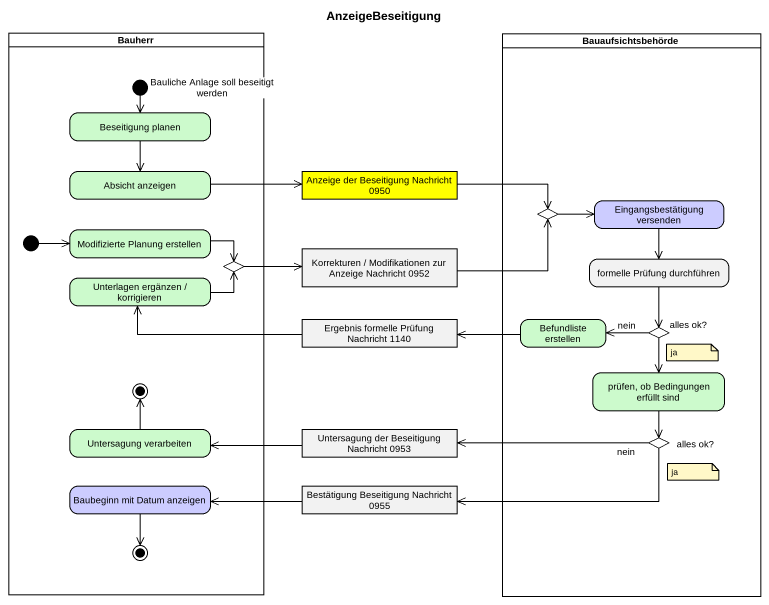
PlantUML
@startuml
title AnzeigeBeseitigung
hide empty description
state Bauherr <<partition>> {
  state "Beseitigung planen" as Beseitigung_planen #CCFACC
  state "Bauliche Anlage soll beseitigt werden" as Bauliche_Anlage_soll <<start>>
  state "Absicht anzeigen" as Absicht_anzeigen #CCFACC
  state "Modifizierte Planung erstellen" as Modifizierte_Planung #CCFACC
  state initial1 <<start>>
  state choice2 <<choice>>
  state "Unterlagen ergänzen / korrigieren" as Unterlagen_ergänzen #CCFACC
  state final1 <<end>>
  state "Untersagung verarbeiten" as Untersagung_verarbeiten #CCFACC
  state "Baubeginn mit Datum anzeigen" as Baubeginn_mit_Datum_anzeigen #CCCCFF
  state final2 <<end>>
}
state Bauaufsichtsbehörde <<partition>> {
  state choice1 <<choice>>
  state "Eingangsbestätigung versenden" as Eingangsbestätigung #CCCCFF
  state "formelle Prüfung durchführen" as formelle_Prüfung_durchführen
  state "Befundliste erstellen" as Befundliste_erstellen #CCFACC
  state "alles ok?" as alles_ok <<choice>>
  state "prüfen, ob Bedingungen erfüllt sind" as prüfen_ob_Bedingungen #CCFACC
  state "alles ok?" as alles_ok_2 <<choice>>
}
state "Anzeige der Beseitigung Nachricht 0950" as Anzeige_der_Beseitigung <<object>> #FFFF00
state "Korrekturen / Modifikationen zur Anzeige Nachricht 0952" as Korrekturen_Modifikationen <<object>>
state "Ergebnis formelle Prüfung Nachricht 1140" as Ergebnis_formelle_Prüfung <<object>>
state "Untersagung der Beseitigung Nachricht 0953" as Untersagung_der_Beseitigung <<object>>
state "Bestätigung Beseitigung Nachricht 0955" as Bestätigung_Beseitigung <<object>>
Beseitigung_planen --> Absicht_anzeigen
Bauliche_Anlage_soll --> Beseitigung_planen
Absicht_anzeigen -right-> Anzeige_der_Beseitigung
Anzeige_der_Beseitigung -right-> choice1
Modifizierte_Planung -right-> choice2
choice1 -right-> Eingangsbestätigung
Eingangsbestätigung --> formelle_Prüfung_durchführen
initial1 -right-> Modifizierte_Planung
choice2 -right-> Korrekturen_Modifikationen
Korrekturen_Modifikationen -right-> choice1
formelle_Prüfung_durchführen --> alles_ok
Unterlagen_ergänzen -right-> choice2
Ergebnis_formelle_Prüfung -left-> Unterlagen_ergänzen
Befundliste_erstellen -left-> Ergebnis_formelle_Prüfung
alles_ok -left-> Befundliste_erstellen : nein
alles_ok --> prüfen_ob_Bedingungen
prüfen_ob_Bedingungen --> alles_ok_2
Untersagung_verarbeiten -up-> final1
Untersagung_der_Beseitigung -left-> Untersagung_verarbeiten
alles_ok_2 -left-> Untersagung_der_Beseitigung : nein
alles_ok_2 -left-> Bestätigung_Beseitigung
Baubeginn_mit_Datum_anzeigen --> final2
Bestätigung_Beseitigung -left-> Baubeginn_mit_Datum_anzeigen
note as N1
  ja
end note
note as N2
  ja
end note
@enduml
